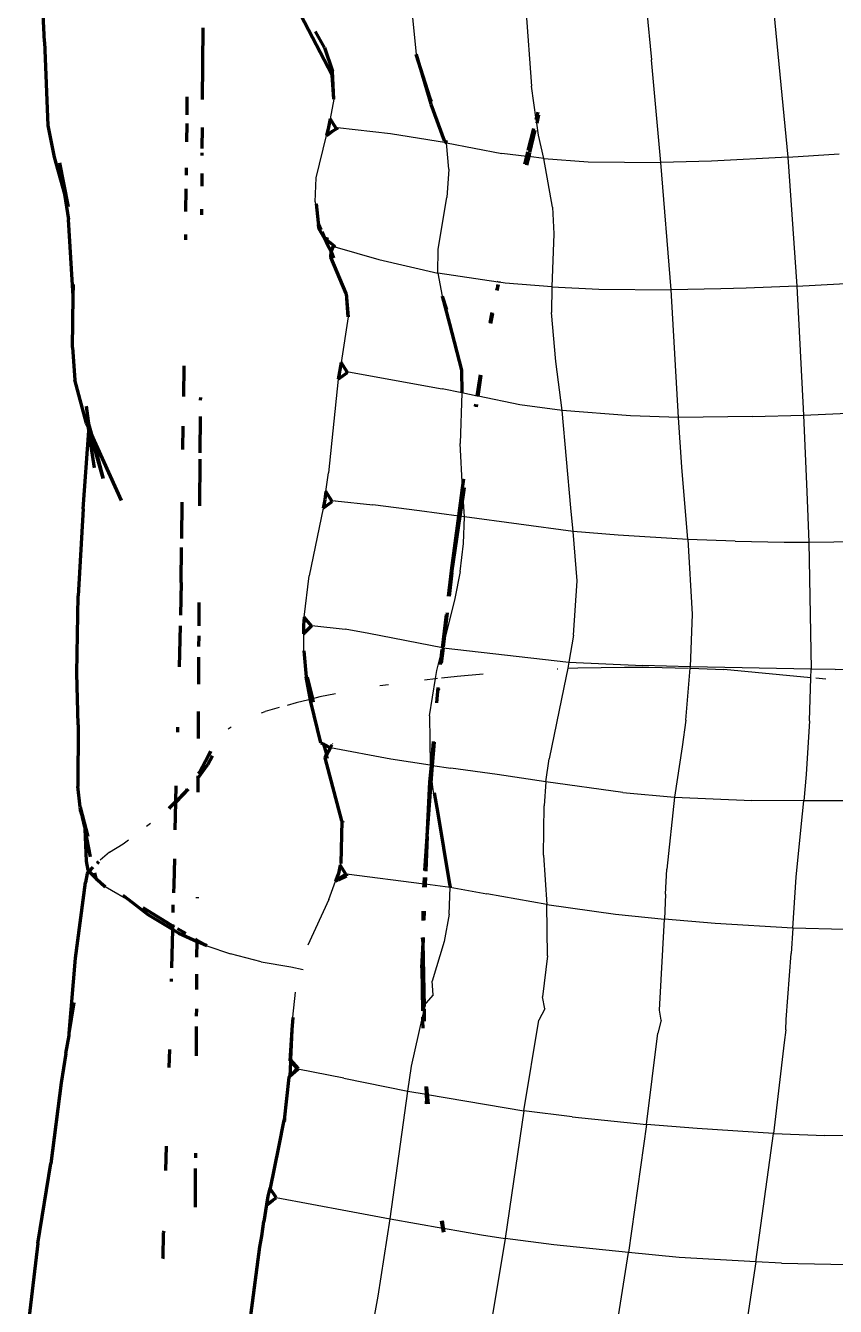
# Model space of a CAD drawing. Header units: millimetres. Extents: x 4307 to 31003, y 2809 to 20009.
# Drawn here: x 7058 to 7143.2, y 8639.8 to 8774.6 of the extents above; entities that cross this region are included whole.
import ezdxf

# ---------------------------------------------------------------- set-up
doc = ezdxf.new("R2010")
doc.units = ezdxf.units.MM
doc.layers.add('ProfileEdges', color=7, linetype='Continuous')

msp = doc.modelspace()

# ---------------------------------------------------------------- linework, layer by layer
for p, q in [((7098.54, 8776.8), (7099.05, 8771.53)), ((7110.61, 8776.31), (7111.18, 8768.17)), ((7123.31, 8776.36), (7123.83, 8770.94)), ((7136.6, 8777.01), (7138.18, 8760.72)), ((7124.82, 8760.15), (7123.83, 8770.94)), ((7111.69, 8764.68), (7111.18, 8768.17)), ((7090.4, 8766.81), (7090, 8764.74)), ((7111.74, 8764.31), (7111.69, 8764.68)), ((7111.92, 8763.02), (7111.74, 8764.31)), ((7088.55, 8758.54), (7089.62, 8763.01)), ((7096.36, 8763.18), (7090.77, 8763.81)), ((7102.25, 8762.23), (7096.36, 8763.18)), ((7112.48, 8760.59), (7111.92, 8763.02)), ((7102.25, 8762.23), (7108.08, 8761.11)), ((7102.51, 8759.44), (7102.25, 8762.23)), ((7110.7, 8760.8), (7108.08, 8761.11)), ((7110.9, 8760.78), (7110.7, 8760.8)), ((7112.48, 8760.59), (7110.9, 8760.78)), ((7113.41, 8755.44), (7112.48, 8760.59)), ((7112.48, 8760.59), (7117.17, 8760.23)), ((7117.17, 8760.23), (7124.82, 8760.15)), ((7130.13, 8760.31), (7124.82, 8760.15)), ((7125.91, 8746.76), (7124.82, 8760.15)), ((7138.18, 8760.72), (7130.13, 8760.31)), ((7138.18, 8760.72), (7143.58, 8761.06)), ((7138.18, 8760.72), (7139.13, 8747.16)), ((7102.51, 8759.44), (7102.28, 8756.49)), ((7088.42, 8756.02), (7088.55, 8758.54)), ((7088.42, 8756.02), (7088.74, 8753.85)), ((7101.38, 8751.05), (7102.28, 8756.49)), ((7113.41, 8755.44), (7113.54, 8752.65)), ((7113.54, 8752.65), (7113.33, 8747.06)), ((7090.48, 8751.3), (7095.14, 8749.96)), ((7101.34, 8748.5), (7101.38, 8751.05)), ((7095.14, 8749.96), (7101.34, 8748.5)), ((7101.34, 8748.5), (7101.81, 8746.1)), ((7107.69, 8747.58), (7101.34, 8748.5)), ((7107.75, 8747.57), (7107.69, 8747.58)), ((7108.43, 8747.47), (7107.75, 8747.57)), ((7113.33, 8747.06), (7108.43, 8747.47)), ((7113.33, 8747.06), (7113.31, 8744.38)), ((7113.33, 8747.06), (7118.29, 8746.82)), ((7118.29, 8746.82), (7125.91, 8746.76)), ((7131.12, 8746.86), (7125.91, 8746.76)), ((7126.65, 8733.33), (7125.91, 8746.76)), ((7133.77, 8746.95), (7131.12, 8746.86)), ((7139.13, 8747.16), (7133.77, 8746.95)), ((7139.13, 8747.16), (7147.23, 8747.59)), ((7139.13, 8747.16), (7139.82, 8733.59)), ((7091.9, 8743.92), (7091.18, 8739.1)), ((7113.75, 8739.22), (7113.31, 8744.38)), ((7114.43, 8734.08), (7113.75, 8739.22)), ((7090.84, 8737.38), (7089.82, 8727.5)), ((7091.84, 8738.07), (7091.94, 8738.15)), ((7091.94, 8738.15), (7101.81, 8736.33)), ((7103.86, 8735.91), (7101.81, 8736.33)), ((7103.86, 8735.91), (7103.68, 8730.6)), ((7105.47, 8735.58), (7103.86, 8735.91)), ((7105.57, 8735.56), (7105.47, 8735.58)), ((7109.97, 8734.66), (7105.57, 8735.56)), ((7114.43, 8734.08), (7109.97, 8734.66)), ((7121.63, 8733.49), (7114.43, 8734.08)), ((7115.35, 8723.84), (7114.43, 8734.08)), ((7126.65, 8733.33), (7121.63, 8733.49)), ((7134.47, 8733.42), (7126.65, 8733.33)), ((7127, 8728.12), (7126.65, 8733.33)), ((7134.47, 8733.42), (7139.82, 8733.59)), ((7139.82, 8733.59), (7145.22, 8733.81)), ((7139.82, 8733.59), (7140.17, 8725.52)), ((7103.95, 8725.9), (7103.68, 8730.6)), ((7127.65, 8720.51), (7127, 8728.12)), ((7089.56, 8725.53), (7089.82, 8727.5)), ((7104.01, 8725), (7103.95, 8725.9)), ((7140.17, 8725.52), (7140.38, 8720.21)), ((7089.27, 8723.81), (7087.81, 8716.68)), ((7090.52, 8724.58), (7090.23, 8724.5)), ((7090.52, 8724.58), (7094.48, 8724.15)), ((7099.41, 8723.51), (7094.48, 8724.15)), ((7104.13, 8722.89), (7104.01, 8725)), ((7115.59, 8721.35), (7115.35, 8723.84)), ((7103.56, 8722.96), (7099.41, 8723.51)), ((7103.7, 8722.94), (7103.56, 8722.96)), ((7104.13, 8722.89), (7103.7, 8722.94)), ((7104.04, 8720.06), (7104.13, 8722.89)), ((7115.59, 8721.35), (7104.13, 8722.89)), ((7120.31, 8720.94), (7115.59, 8721.35)), ((7116.01, 8716.16), (7115.59, 8721.35)), ((7103.68, 8717.14), (7104.04, 8720.06)), ((7127.65, 8720.51), (7120.31, 8720.94)), ((7132.63, 8720.31), (7127.65, 8720.51)), ((7127.65, 8720.51), (7128.09, 8712.63)), ((7132.63, 8720.31), (7137.77, 8720.22)), ((7137.77, 8720.22), (7140.38, 8720.21)), ((7140.38, 8720.21), (7145.66, 8720.28)), ((7140.38, 8720.21), (7140.62, 8706.86)), ((7103.68, 8717.14), (7103.12, 8714.3)), ((7087.27, 8712.34), (7087.81, 8716.68)), ((7115.62, 8710.42), (7116.01, 8716.16)), ((7103.12, 8714.3), (7101.94, 8709.49)), ((7128.09, 8712.63), (7127.91, 8707.11)), ((7087.19, 8710.59), (7087.19, 8708.84)), ((7088.09, 8711.45), (7091.6, 8711.07)), ((7094.06, 8710.6), (7091.6, 8711.07)), ((7101.84, 8709.1), (7094.06, 8710.6)), ((7115.62, 8710.42), (7115.14, 8707.61)), ((7087.19, 8708.84), (7087.24, 8708.79)), ((7101.23, 8706.73), (7101.81, 8708.97)), ((7101.81, 8708.97), (7101.84, 8709.1)), ((7101.84, 8709.1), (7101.89, 8709.09)), ((7101.9, 8709.17), (7101.89, 8709.09)), ((7101.89, 8709.09), (7115.14, 8707.61)), ((7115.14, 8707.61), (7115.01, 8706.95)), ((7115.14, 8707.61), (7122.9, 8707.25)), ((7101.09, 8705.87), (7101.23, 8706.73)), ((7103.37, 8706.12), (7106.11, 8706.36)), ((7113.88, 8706.89), (7113.98, 8706.9)), ((7115.01, 8706.95), (7114.59, 8704.92)), ((7115.01, 8706.95), (7116.08, 8707)), ((7116.08, 8707), (7120.97, 8707.08)), ((7120.97, 8707.08), (7123.53, 8707.06)), ((7127.91, 8707.11), (7122.9, 8707.25)), ((7123.53, 8707.06), (7127.71, 8706.96)), ((7127.42, 8701.51), (7127.89, 8706.95)), ((7127.89, 8706.95), (7127.91, 8707.11)), ((7127.89, 8706.95), (7128.82, 8706.93)), ((7140.62, 8706.86), (7127.91, 8707.11)), ((7128.82, 8706.93), (7131.45, 8706.81)), ((7140.59, 8705.96), (7131.45, 8706.81)), ((7140.59, 8705.96), (7140.62, 8706.86)), ((7143.15, 8706.83), (7140.62, 8706.86)), ((7143.15, 8706.83), (7148.4, 8706.86)), ((7095.25, 8705.13), (7096.16, 8705.25)), ((7099.92, 8705.72), (7101.09, 8705.87)), ((7100.45, 8701.95), (7101.09, 8705.87)), ((7101.09, 8705.87), (7101.29, 8705.9)), ((7101.71, 8705.95), (7103.37, 8706.12)), ((7114.59, 8704.92), (7113.05, 8697.43)), ((7140.46, 8701.43), (7140.59, 8705.96)), ((7142.17, 8705.81), (7141.12, 8705.91)), ((7087.75, 8703.63), (7086.42, 8703.3)), ((7088.93, 8703.93), (7088.13, 8703.73)), ((7090.58, 8704.25), (7088.93, 8703.93)), ((7082.78, 8702.26), (7083.17, 8702.42)), ((7084.64, 8702.82), (7083.17, 8702.42)), ((7086.42, 8703.3), (7085.49, 8703.05)), ((7100.45, 8701.95), (7100.52, 8696.75)), ((7127.42, 8701.51), (7127.04, 8698.68)), ((7140.46, 8701.43), (7140.1, 8695.79)), ((7079.59, 8700.75), (7079.27, 8700.54)), ((7096.4, 8697.4), (7090.05, 8698.6)), ((7127.04, 8698.68), (7126.25, 8693.41)), ((7100.52, 8696.75), (7096.4, 8697.4)), ((7100.52, 8696.75), (7100.6, 8696.05)), ((7100.52, 8696.75), (7100.66, 8696.73)), ((7100.66, 8696.73), (7100.79, 8696.71)), ((7100.79, 8696.71), (7102.72, 8696.44)), ((7112.72, 8695.01), (7113.05, 8697.43)), ((7100.6, 8696.05), (7100.68, 8695.35)), ((7107.57, 8695.79), (7102.72, 8696.44)), ((7112.72, 8695.01), (7107.57, 8695.79)), ((7140.1, 8695.79), (7139.84, 8693)), ((7100.68, 8695.35), (7100.82, 8694.17)), ((7100.82, 8694.17), (7101.32, 8691.67)), ((7112.72, 8695.01), (7112.52, 8692.48)), ((7120.82, 8693.87), (7112.72, 8695.01)), ((7120.82, 8693.87), (7126.25, 8693.41)), ((7126.25, 8693.41), (7125.43, 8685.82)), ((7126.25, 8693.41), (7134.4, 8693.04)), ((7139.84, 8693), (7134.4, 8693.04)), ((7139.56, 8690.27), (7139.84, 8693)), ((7145.17, 8693), (7139.84, 8693)), ((7073.19, 8692.36), (7073.03, 8692.22)), ((7112.47, 8687.29), (7112.52, 8692.48)), ((7070.69, 8690.35), (7071.09, 8690.65)), ((7139.06, 8684.97), (7139.56, 8690.27)), ((7068.22, 8688.49), (7068.78, 8688.91)), ((7066.78, 8687.6), (7065.79, 8686.76)), ((7066.78, 8687.6), (7068.22, 8688.49)), ((7112.47, 8687.29), (7112.81, 8682.09)), ((7091.07, 8686.24), (7091.12, 8686.42)), ((7091.74, 8685.34), (7099.89, 8684.29)), ((7125.29, 8683.2), (7125.43, 8685.82)), ((7138.68, 8679.63), (7139.06, 8684.97)), ((7069.24, 8682.27), (7066.31, 8683.95)), ((7089.86, 8682.64), (7090.58, 8684.55)), ((7099.89, 8684.29), (7100.01, 8684.27)), ((7100.01, 8684.27), (7102.62, 8683.93)), ((7102.54, 8681.09), (7102.62, 8683.93)), ((7102.62, 8683.93), (7106.48, 8683.22)), ((7089.86, 8682.64), (7087.64, 8677.84)), ((7112.81, 8682.09), (7106.48, 8683.22)), ((7112.81, 8682.09), (7120.02, 8681.1)), ((7112.89, 8676.71), (7112.81, 8682.09)), ((7125.29, 8683.2), (7125.2, 8680.55)), ((7072.78, 8680.24), (7070.47, 8681.56)), ((7102.54, 8681.09), (7102.01, 8678.2)), ((7120.02, 8681.1), (7125.2, 8680.55)), ((7124.68, 8670.98), (7125.2, 8680.55)), ((7130.53, 8680.11), (7125.2, 8680.55)), ((7138.68, 8679.63), (7130.53, 8680.11)), ((7138.68, 8679.63), (7138.51, 8676.94)), ((7144.15, 8679.46), (7138.68, 8679.63)), ((7102.01, 8678.2), (7100.74, 8674.03)), ((7077.01, 8677.74), (7079.52, 8676.92)), ((7082.76, 8676.06), (7079.52, 8676.92)), ((7112.89, 8676.71), (7112.36, 8672.38)), ((7137.98, 8670), (7138.51, 8676.94)), ((7082.76, 8676.06), (7085.86, 8675.55)), ((7085.86, 8675.55), (7087.18, 8675.25)), ((7100.83, 8672.61), (7100.74, 8674.03)), ((7086.33, 8672.88), (7086.03, 8670.26)), ((7100.83, 8672.61), (7100.06, 8671.73)), ((7099.73, 8670.24), (7099.93, 8671.12)), ((7099.93, 8671.12), (7100.06, 8671.73)), ((7112.61, 8671.12), (7111.97, 8669.94)), ((7112.61, 8671.12), (7112.36, 8672.38)), ((7086.03, 8670.26), (7086.06, 8670.21)), ((7098.58, 8665.11), (7099.73, 8670.24)), ((7110.39, 8660.41), (7111.97, 8669.94)), ((7124.85, 8669.92), (7124.48, 8668.58)), ((7124.85, 8669.92), (7124.68, 8670.98)), ((7137.96, 8668.93), (7137.98, 8670)), ((7123.3, 8658.95), (7124.48, 8668.58)), ((7137.96, 8668.93), (7137.8, 8667.6)), ((7137.8, 8667.6), (7136.67, 8658)), ((7086.55, 8664.8), (7086.61, 8664.79)), ((7091.46, 8663.82), (7086.61, 8664.79)), ((7098.18, 8662.46), (7098.58, 8665.11)), ((7091.46, 8663.82), (7098.18, 8662.46)), ((7096.33, 8649.02), (7098.18, 8662.46)), ((7098.18, 8662.46), (7100.1, 8662.14)), ((7100.1, 8662.14), (7100.26, 8662.11)), ((7100.26, 8662.11), (7110.39, 8660.41)), ((7110.39, 8660.41), (7108.43, 8646.98)), ((7115.48, 8659.75), (7110.39, 8660.41)), ((7115.48, 8659.75), (7123.3, 8658.95)), ((7123.3, 8658.95), (7121.41, 8645.48)), ((7128.62, 8658.54), (7123.3, 8658.95)), ((7136.67, 8658), (7128.62, 8658.54)), ((7134.81, 8644.52), (7136.67, 8658)), ((7136.67, 8658), (7142.08, 8657.82)), ((7150.22, 8657.74), (7142.08, 8657.82)), ((7083.65, 8652.27), (7084.6, 8656.57)), ((7084.32, 8651.29), (7091.84, 8649.89)), ((7091.84, 8649.89), (7096.33, 8649.02)), ((7095.05, 8640.9), (7096.33, 8649.02)), ((7096.33, 8649.02), (7101.86, 8648.07)), ((7101.86, 8648.07), (7101.94, 8648.05)), ((7101.94, 8648.05), (7105.95, 8647.36)), ((7105.95, 8647.36), (7108.43, 8646.98)), ((7108.43, 8646.98), (7106.2, 8633.52)), ((7113.55, 8646.31), (7108.43, 8646.98)), ((7121.41, 8645.48), (7113.55, 8646.31)), ((7119.25, 8631.94), (7121.41, 8645.48)), ((7126.73, 8644.98), (7121.41, 8645.48)), ((7134.81, 8644.52), (7126.73, 8644.98)), ((7134.81, 8644.52), (7132.73, 8631)), ((7137.52, 8644.39), (7134.81, 8644.52)), ((7137.52, 8644.39), (7148.35, 8644.17)), ((7094.07, 8635.54), (7095.05, 8640.9))]:
    msp.add_line(p, q)
at = {"layer": 'ProfileEdges', "lineweight": 211}
for p, q in [((7059.94, 8772.85), (7059.67, 8778.23)), ((7090.21, 8769.34), (7086.9, 8775.74)), ((7076.58, 8766.8), (7076.63, 8774.32)), ((7089.41, 8772.24), (7088.46, 8773.95)), ((7059.94, 8772.85), (7060.29, 8764.06)), ((7089.41, 8772.24), (7090.26, 8769.75)), ((7099.05, 8771.53), (7100.61, 8766.3)), ((7100.54, 8766.9), (7099.05, 8771.53)), ((7090.4, 8766.81), (7090.26, 8769.75)), ((7090.4, 8766.81), (7090.21, 8769.34)), ((7074.95, 8765.17), (7074.97, 8767.08)), ((7100.68, 8766.53), (7100.54, 8766.9)), ((7100.61, 8766.3), (7102.02, 8762.48)), ((7111.69, 8764.68), (7111.88, 8765.46)), ((7074.92, 8762.34), (7074.94, 8764.27)), ((7090, 8764.74), (7089.83, 8763.87)), ((7090.67, 8763.69), (7090, 8764.74)), ((7111.94, 8765.17), (7111.74, 8764.31)), ((7060.29, 8764.06), (7060.96, 8760.71)), ((7076.55, 8761.62), (7076.56, 8763.83)), ((7089.83, 8763.87), (7089.62, 8763.01)), ((7089.62, 8763.01), (7089.84, 8763.1)), ((7090.23, 8763.4), (7089.84, 8763.1)), ((7090.67, 8763.69), (7090.23, 8763.4)), ((7090.77, 8763.81), (7090.67, 8763.69)), ((7110.86, 8761.42), (7111.44, 8763.73)), ((7111.56, 8763.56), (7111, 8761.22)), ((7102.02, 8762.48), (7102.25, 8762.23)), ((7102.25, 8762.23), (7102.17, 8762.45)), ((7060.96, 8760.71), (7062.04, 8756.84)), ((7061.53, 8760.12), (7062.43, 8755.49)), ((7061.53, 8760.12), (7062.04, 8756.84)), ((7076.54, 8760.89), (7076.54, 8761.16)), ((7110.49, 8759.98), (7110.7, 8760.8)), ((7110.9, 8760.78), (7110.68, 8759.88)), ((7110.7, 8760.8), (7110.82, 8761.29)), ((7110.99, 8761.16), (7110.9, 8760.78)), ((7074.88, 8758.81), (7074.89, 8759.6)), ((7076.52, 8757.67), (7076.53, 8758.99)), ((7074.83, 8755), (7074.86, 8757.38)), ((7062.04, 8756.84), (7062.47, 8754.16)), ((7062.04, 8756.84), (7062.43, 8755.49)), ((7076.5, 8754.65), (7076.51, 8755.26)), ((7088.53, 8755.86), (7088.74, 8753.85)), ((7062.97, 8746.08), (7062.47, 8754.16)), ((7088.74, 8753.85), (7088.77, 8753.63)), ((7088.77, 8753.63), (7089.03, 8753.07)), ((7088.81, 8753.21), (7088.77, 8753.63)), ((7074.8, 8752.02), (7074.81, 8752.58)), ((7089.42, 8752.21), (7088.81, 8753.21)), ((7089.13, 8752.85), (7089.42, 8752.21)), ((7089.42, 8752.21), (7089.74, 8751.49)), ((7089.82, 8752.05), (7089.42, 8752.21)), ((7089.42, 8752.21), (7090.38, 8751.41)), ((7089.74, 8751.49), (7090.1, 8750.8)), ((7090.07, 8750.19), (7090.1, 8750.8)), ((7090.1, 8750.8), (7090.38, 8751.41)), ((7090.1, 8750.8), (7090.37, 8750.11)), ((7090.38, 8751.41), (7090.48, 8751.3)), ((7091.68, 8746.39), (7090.07, 8750.19)), ((7062.97, 8746.08), (7062.98, 8747.33)), ((7107.62, 8747.01), (7107.51, 8746.68)), ((7107.62, 8747.01), (7107.55, 8746.68)), ((7107.69, 8747.31), (7107.62, 8747.01)), ((7107.63, 8747.3), (7107.62, 8747.01)), ((7107.71, 8747.65), (7107.69, 8747.58)), ((7107.77, 8747.64), (7107.75, 8747.57)), ((7062.9, 8740.68), (7062.97, 8746.08)), ((7091.68, 8746.39), (7091.9, 8743.92)), ((7091.9, 8743.92), (7091.73, 8746.34)), ((7101.81, 8746.1), (7102.25, 8744.7)), ((7101.81, 8746.1), (7102.57, 8743.18)), ((7107.02, 8744.38), (7106.8, 8743.29)), ((7107.09, 8744.26), (7106.89, 8743.22)), ((7102.57, 8743.18), (7103.83, 8738.3)), ((7062.9, 8740.68), (7063.13, 8737.31)), ((7074.59, 8735.53), (7074.63, 8738.75)), ((7091.18, 8739.1), (7090.84, 8737.38)), ((7091.84, 8738.07), (7091.18, 8739.1)), ((7064.38, 8732.69), (7063.13, 8737.31)), ((7090.84, 8737.38), (7091.84, 8738.07)), ((7103.83, 8738.3), (7103.86, 8735.91)), ((7105.47, 8735.58), (7105.84, 8737.81)), ((7105.57, 8735.56), (7105.9, 8737.8)), ((7064.65, 8732.42), (7064.38, 8734.52)), ((7076.37, 8735.17), (7076.38, 8735.47)), ((7105.29, 8734.48), (7105.34, 8734.75)), ((7105.4, 8734.45), (7105.45, 8734.75)), ((7064.41, 8733.34), (7064.65, 8732.42)), ((7064.57, 8732.26), (7064.41, 8733.34)), ((7076.34, 8729.6), (7076.36, 8733.42)), ((7064.02, 8723.74), (7064.62, 8731.92)), ((7064.38, 8732.69), (7064.57, 8732.26)), ((7064.62, 8731.92), (7064.57, 8732.26)), ((7064.57, 8732.26), (7064.66, 8732.11)), ((7065.22, 8728.03), (7064.62, 8731.92)), ((7064.65, 8732.42), (7064.85, 8731.68)), ((7064.69, 8731.99), (7064.66, 8732.11)), ((7066.13, 8726.93), (7064.69, 8731.99)), ((7064.85, 8731.68), (7064.69, 8731.99)), ((7074.51, 8729.98), (7074.54, 8732.43)), ((7064.88, 8731.57), (7064.85, 8731.68)), ((7068.04, 8724.6), (7064.88, 8731.57)), ((7064.88, 8731.57), (7066.13, 8726.93)), ((7076.3, 8724.03), (7076.33, 8728.94)), ((7103.95, 8725.9), (7104.09, 8726.88)), ((7089.56, 8725.53), (7089.44, 8724.66)), ((7090.23, 8724.5), (7089.56, 8725.53)), ((7103.56, 8722.96), (7103.95, 8725.9)), ((7104.01, 8725), (7104.15, 8725.98)), ((7064.02, 8723.74), (7063.48, 8714.58)), ((7074.38, 8720.61), (7074.43, 8724.41)), ((7089.44, 8724.66), (7089.27, 8723.81)), ((7089.27, 8723.81), (7090.23, 8724.5)), ((7103.7, 8722.94), (7104.01, 8725)), ((7102.78, 8717.21), (7103.56, 8722.96)), ((7102.82, 8716.99), (7103.7, 8722.94)), ((7074.32, 8715.97), (7074.37, 8719.64)), ((7102.46, 8714.52), (7102.78, 8717.21)), ((7102.82, 8716.99), (7102.53, 8714.5)), ((7074.32, 8715.97), (7074.24, 8712.55)), ((7063.36, 8706.44), (7063.48, 8714.58)), ((7076.22, 8711.4), (7076.23, 8713.88)), ((7087.27, 8712.34), (7087.19, 8711.47)), ((7088.05, 8711.4), (7087.27, 8712.34)), ((7101.84, 8709.1), (7102.24, 8712.61)), ((7102.33, 8712.78), (7101.94, 8709.49)), ((7074.21, 8711.41), (7074.11, 8707.11)), ((7076.2, 8709.23), (7076.21, 8710.36)), ((7087.19, 8711.47), (7087.19, 8710.59)), ((7087.19, 8710.59), (7087.31, 8710.68)), ((7087.77, 8711.13), (7087.31, 8710.68)), ((7088.05, 8711.4), (7087.77, 8711.13)), ((7088.05, 8711.4), (7088.09, 8711.45)), ((7101.62, 8707.36), (7101.81, 8708.97)), ((7101.89, 8709.09), (7101.7, 8707.5)), ((7101.94, 8709.49), (7101.9, 8709.17)), ((7076.18, 8705.29), (7076.2, 8708.11)), ((7087.24, 8708.79), (7087.47, 8706.06)), ((7063.48, 8701), (7063.36, 8706.44)), ((7087.98, 8703.41), (7087.47, 8706.06)), ((7087.57, 8706), (7088.13, 8703.73)), ((7101.22, 8703.32), (7101.36, 8704.93)), ((7101.42, 8704.64), (7101.43, 8704.83)), ((7088.13, 8703.73), (7088.21, 8703.38)), ((7076.14, 8699.58), (7076.16, 8702.42)), ((7089.04, 8699.12), (7087.98, 8703.41)), ((7063.48, 8701), (7063.46, 8694.51)), ((7073.95, 8700.77), (7073.94, 8700.23)), ((7077.4, 8698.24), (7077.21, 8697.78)), ((7089.31, 8698.98), (7089.04, 8699.12)), ((7089.28, 8699.08), (7089.31, 8698.98)), ((7090.05, 8698.6), (7089.31, 8698.98)), ((7089.31, 8698.98), (7089.38, 8698.72)), ((7089.38, 8698.72), (7089.61, 8697.93)), ((7089.61, 8697.93), (7090.05, 8698.6)), ((7089.63, 8697.82), (7090.05, 8698.6)), ((7090.05, 8698.6), (7090.22, 8698.9)), ((7090.22, 8698.9), (7090.18, 8698.92)), ((7100.66, 8696.73), (7100.87, 8699.25)), ((7100.79, 8696.71), (7100.98, 8699.18)), ((7076.11, 8695.44), (7077.12, 8696.83)), ((7077.21, 8697.78), (7076.24, 8695.98)), ((7077.12, 8696.83), (7077.63, 8697.75)), ((7089.47, 8697.52), (7089.61, 8697.93)), ((7089.63, 8697.82), (7089.47, 8697.52)), ((7091.25, 8690.92), (7089.47, 8697.52)), ((7089.63, 8697.82), (7089.61, 8697.93)), ((7089.73, 8697.47), (7089.63, 8697.82)), ((7100.6, 8696.05), (7100.66, 8696.73)), ((7100.68, 8695.35), (7100.79, 8696.71)), ((7076.05, 8695.37), (7076.11, 8695.44)), ((7076.1, 8693.93), (7076.11, 8695.44)), ((7076.11, 8695.44), (7076.11, 8695.65)), ((7076.16, 8695.87), (7076.24, 8695.98)), ((7100.51, 8695), (7100.6, 8696.05)), ((7063.71, 8692.35), (7063.46, 8694.51)), ((7073.77, 8692.95), (7073.81, 8694.57)), ((7075.05, 8694.22), (7073.77, 8692.88)), ((7074.84, 8694.07), (7073.77, 8692.95)), ((7074.84, 8694.07), (7074.96, 8694.24)), ((7100.2, 8689.26), (7100.68, 8695.35)), ((7100.2, 8689.26), (7100.51, 8695)), ((7073.77, 8692.95), (7073.19, 8692.36)), ((7073.77, 8692.88), (7073.53, 8692.64)), ((7073.7, 8689.97), (7073.77, 8692.88)), ((7073.77, 8692.88), (7073.77, 8692.95)), ((7100.95, 8693.84), (7101.32, 8691.67)), ((7063.77, 8691.83), (7063.71, 8692.35)), ((7063.71, 8692.35), (7064.49, 8689.25)), ((7063.77, 8691.83), (7063.93, 8691.28)), ((7073.19, 8692.36), (7073.04, 8692.19)), ((7073.19, 8692.36), (7073.05, 8692.17)), ((7073.53, 8692.64), (7073.19, 8692.36)), ((7101.32, 8691.67), (7102.53, 8684.44)), ((7063.93, 8691.28), (7064.49, 8689.25)), ((7064.17, 8690.22), (7063.93, 8691.28)), ((7064.17, 8690.22), (7064.17, 8690.02)), ((7064.17, 8690.02), (7064.32, 8686.65)), ((7064.17, 8690.02), (7064.75, 8687.1)), ((7091.25, 8690.92), (7091.12, 8686.42)), ((7091.38, 8690.78), (7091.38, 8690.84)), ((7099.97, 8685.68), (7100.2, 8689.26)), ((7100.2, 8689.26), (7100.06, 8685.61)), ((7064.32, 8686.65), (7064.49, 8685.72)), ((7064.63, 8685.58), (7065.05, 8686.03)), ((7065.48, 8686.47), (7065.65, 8686.64)), ((7065.53, 8686.42), (7065.65, 8686.64)), ((7073.62, 8686.92), (7073.56, 8684.17)), ((7091.07, 8686.24), (7090.89, 8685.37)), ((7091.64, 8685.28), (7091.07, 8686.24)), ((7064.42, 8685.35), (7064.24, 8684.42)), ((7064.42, 8685.35), (7064.63, 8685.58)), ((7064.63, 8685.58), (7064.49, 8685.72)), ((7065.33, 8684.88), (7064.63, 8685.58)), ((7065.22, 8685.43), (7065.33, 8684.88)), ((7065.33, 8684.88), (7065.35, 8684.81)), ((7065.33, 8684.88), (7065.39, 8684.82)), ((7066.31, 8683.95), (7065.35, 8684.81)), ((7065.39, 8684.82), (7066.31, 8683.95)), ((7090.89, 8685.37), (7090.58, 8684.55)), ((7090.58, 8684.55), (7090.69, 8684.71)), ((7090.58, 8684.55), (7090.79, 8684.66)), ((7090.69, 8684.71), (7091.64, 8685.28)), ((7090.85, 8684.69), (7091.73, 8685.13)), ((7091.64, 8685.28), (7091.74, 8685.34)), ((7091.73, 8685.13), (7091.64, 8685.28)), ((7091.74, 8685.34), (7091.73, 8685.13)), ((7099.89, 8684.29), (7099.92, 8684.96)), ((7100.04, 8684.94), (7100.01, 8684.27)), ((7063.21, 8676.46), (7064.24, 8684.42)), ((7073.56, 8684.17), (7073.53, 8683.33)), ((7099.86, 8683.93), (7099.89, 8684.29)), ((7100.01, 8684.27), (7100, 8683.93)), ((7102.53, 8684.44), (7102.62, 8683.93)), ((7068.17, 8683.09), (7069.24, 8682.27)), ((7069.24, 8682.27), (7070.82, 8681.05)), ((7073.48, 8681.27), (7073.5, 8682.05)), ((7076.03, 8682.76), (7076.03, 8682.87)), ((7072.78, 8680.24), (7070.34, 8681.75)), ((7070.82, 8681.05), (7073.44, 8679.47)), ((7099.78, 8680.42), (7099.81, 8681.41)), ((7099.9, 8681.4), (7099.87, 8680.46)), ((7073.45, 8679.84), (7072.78, 8680.24)), ((7073.34, 8675.43), (7073.44, 8679.47)), ((7073.44, 8679.47), (7073.45, 8679.84)), ((7073.44, 8679.47), (7074.08, 8679.08)), ((7073.45, 8679.84), (7073.45, 8680)), ((7073.64, 8679.73), (7073.45, 8679.84)), ((7074.81, 8679.04), (7073.95, 8679.55)), ((7074.08, 8679.08), (7076, 8678.2)), ((7076, 8678.33), (7075.82, 8678.44)), ((7075.99, 8676.57), (7076, 8678.2)), ((7076, 8678.33), (7076, 8678.39)), ((7077.01, 8677.74), (7076, 8678.33)), ((7076, 8678.2), (7076, 8678.33)), ((7077.01, 8677.74), (7076, 8678.2)), ((7099.67, 8675.43), (7099.78, 8678.12)), ((7099.78, 8678.12), (7099.74, 8678.64)), ((7099.8, 8678.63), (7099.78, 8678.12)), ((7099.92, 8671.38), (7099.78, 8678.12)), ((7062.55, 8668.55), (7063.21, 8676.46)), ((7099.67, 8675.43), (7099.72, 8670.9)), ((7073.31, 8674), (7073.31, 8674.28)), ((7075.97, 8673.16), (7075.98, 8674.76)), ((7062.55, 8668.55), (7063.08, 8671.78)), ((7075.95, 8670.34), (7075.96, 8671.14)), ((7099.95, 8669.83), (7099.93, 8671.12)), ((7086.06, 8670.21), (7085.98, 8668.92)), ((7099.73, 8670.24), (7099.73, 8669.82)), ((7099.73, 8669.82), (7099.77, 8669.09)), ((7062.53, 8668.33), (7062.55, 8668.55)), ((7075.93, 8666.17), (7075.95, 8669.27)), ((7085.98, 8668.92), (7085.77, 8665.66)), ((7085.98, 8668.92), (7085.84, 8665.78)), ((7062.19, 8666.42), (7062.53, 8668.33)), ((7062.19, 8666.42), (7061.7, 8663.33)), ((7073.06, 8664.95), (7073.13, 8666.86)), ((7085.84, 8665.78), (7085.83, 8665.59)), ((7086.68, 8664.85), (7085.84, 8665.78)), ((7085.83, 8665.59), (7085.75, 8664.04)), ((7085.77, 8665.66), (7085.83, 8665.59)), ((7085.83, 8665.59), (7086.55, 8664.8)), ((7086.05, 8664.3), (7086.55, 8664.8)), ((7086.05, 8664.3), (7086.61, 8664.79)), ((7086.61, 8664.79), (7086.68, 8664.85)), ((7061.7, 8663.33), (7060.62, 8654.85)), ((7085.67, 8663.92), (7085.18, 8659.41)), ((7085.67, 8663.92), (7085.74, 8664)), ((7085.74, 8664), (7085.75, 8664.04)), ((7085.74, 8663.92), (7085.74, 8664)), ((7085.75, 8664.04), (7086.05, 8664.3)), ((7100.06, 8662.94), (7100.1, 8662.14)), ((7100.1, 8662.14), (7100.13, 8661.43)), ((7100.26, 8662.11), (7100.19, 8662.92)), ((7100.35, 8661.1), (7100.26, 8662.11)), ((7100.16, 8661.14), (7100.13, 8661.43)), ((7084.6, 8656.57), (7085.18, 8659.41)), ((7085.2, 8659.31), (7085.23, 8659.42)), ((7085.23, 8659.42), (7085.25, 8659.6)), ((7072.71, 8654.11), (7072.79, 8656.68)), ((7083.73, 8652.27), (7084.6, 8656.57)), ((7075.86, 8655.46), (7075.86, 8655.96)), ((7059.23, 8646.45), (7060.62, 8654.85)), ((7075.83, 8650.28), (7075.85, 8654.34)), ((7083.65, 8652.27), (7083.46, 8651.41)), ((7084.32, 8651.29), (7083.65, 8652.27)), ((7083.46, 8651.41), (7083.32, 8650.54)), ((7083.32, 8650.54), (7083.97, 8651)), ((7083.4, 8650.53), (7083.97, 8651)), ((7083.97, 8651), (7084.32, 8651.25)), ((7084.32, 8651.29), (7084.32, 8651.25)), ((7083.32, 8650.54), (7083.01, 8648.76)), ((7082.8, 8647.23), (7083.01, 8648.76)), ((7101.86, 8648.07), (7101.73, 8648.83)), ((7101.94, 8648.05), (7101.83, 8648.82)), ((7072.44, 8647.53), (7072.41, 8644.94)), ((7072.5, 8647.73), (7072.44, 8647.53)), ((7082.62, 8646.1), (7082.8, 8647.23)), ((7101.93, 8647.63), (7101.86, 8648.07)), ((7102.01, 8647.62), (7101.94, 8648.05)), ((7059.23, 8646.45), (7057.95, 8635.6)), ((7081.64, 8638.87), (7082.62, 8646.1)), ((7072.41, 8644.94), (7072.36, 8644.84))]:
    msp.add_line(p, q, dxfattribs=at)

doc.saveas('drawing.dxf')
